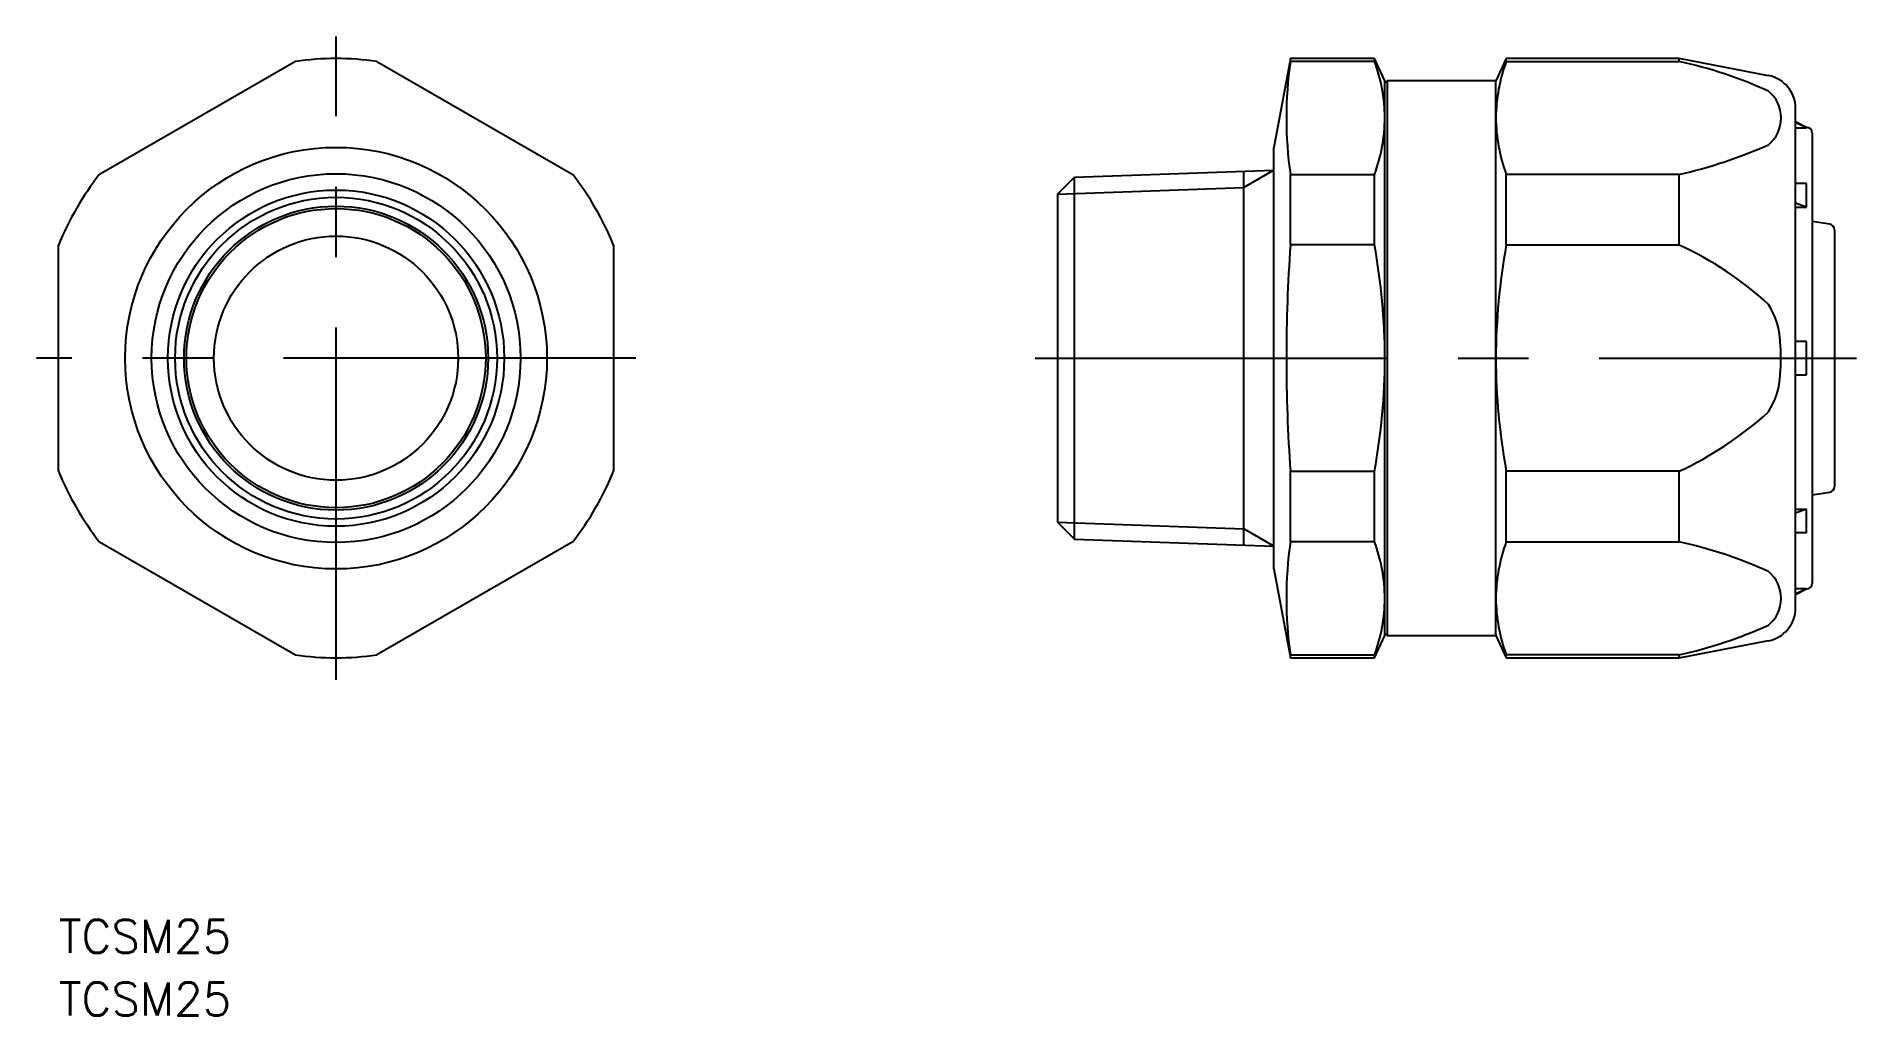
# Model space of a CAD drawing. Extents: x -27 to 137, y -59 to 29.
import ezdxf

# ---------------------------------------------------------------- set-up
doc = ezdxf.new("R2010")
doc.units = 0
doc.linetypes.add('CENTER', pattern=[50.8, 31.75, -6.35, 6.35, -6.35])
doc.layers.get('0').update_dxf_attribs({"linetype": 'CONTINUOUS'})
doc.layers.add('CENTER', color=1, linetype='CENTER')
doc.styles.get("Standard").update_dxf_attribs({"font": 'txt.shx', "height": 3, "bigfont": 'bigfont.shx'})

# ---------------------------------------------------------------- blocks, each defined once
blk = doc.blocks.new('*U5')
at = {"color": 7, "linetype": 'CONTINUOUS'}
blk.add_text('TCSM25', height=3, dxfattribs=at).set_placement((-25, -53.61))
blk = doc.blocks.new('*U6')
at = {"color": 7, "linetype": 'CONTINUOUS'}
blk.add_text('TCSM25', height=3, dxfattribs=at).set_placement((-25, -59.26))

msp = doc.modelspace()

# ---------------------------------------------------------------- linework, layer by layer
at = {"color": 7, "linetype": 'CONTINUOUS'}
for p, q in [((-3.67, 26.75), (-21.33, 16.55)), ((3.67, 26.75), (21.33, 16.55)), ((86, 27), (84.5, 19)), ((93.57, 27), (86, 27)), ((86, 26.75), (86, 27)), ((93.57, 26.75), (86, 26.75)), ((94.5, 25), (93.57, 27)), ((93.57, 26.75), (93.57, 27)), ((105.43, 27), (104.5, 25)), ((121, 27), (105.43, 27)), ((105.43, 26.75), (105.43, 27)), ((105.43, 26.75), (121, 26.75)), ((129.06, 25.46), (121, 27)), ((121, 26.75), (121, 27)), ((94.7, 25), (94.5, 24.8)), ((94.5, 21.65), (94.5, 25)), ((104.5, 25), (94.7, 25)), ((94.7, 25), (94.7, -25)), ((104.5, 21.65), (104.5, 25)), ((94.5, 0), (94.5, 21.65)), ((104.5, 0), (104.5, 21.65)), ((131.5, 0), (131.5, 22.52)), ((132.5, 20.8), (131.5, 21.3)), ((132.5, 20.75), (131.5, 21.25)), ((131.5, 20.75), (132.5, 20.75)), ((132.5, 20.75), (132.5, 20.8)), ((133, 20.3), (133, 0)), ((84.5, -19), (84.5, 19)), ((66.53, 16.32), (84.5, 16.94)), ((81.79, -16.85), (81.79, 16.85)), ((86, 10.2), (86, 16.55)), ((86, 16.55), (93.57, 16.55)), ((93.57, 10.2), (93.57, 16.55)), ((105.43, 10.2), (105.43, 16.55)), ((121, 16.55), (105.43, 16.55)), ((121, 10.2), (121, 16.55)), ((65, 14.78), (66.53, 16.32)), ((65, 14.78), (65, -14.78)), ((66.53, -16.32), (66.53, 16.32)), ((132.5, 15.73), (131.5, 15.73)), ((132.5, 13.61), (132.5, 15.73)), ((132.5, 13.61), (131.5, 13.96)), ((131.5, 13.61), (132.5, 13.61)), ((134.58, 12.07), (133, 12.33)), ((135, 11.58), (135, 0)), ((-25, -10.2), (-25, 10.2)), ((25, 10.2), (25, -10.2)), ((93.57, 10.2), (86, 10.2)), ((105.43, 10.2), (121, 10.2)), ((94.5, -21.65), (94.5, 0)), ((104.5, -21.65), (104.5, 0)), ((132.5, 1.5), (131.5, 1.5)), ((131.5, -22.52), (131.5, 0)), ((132.5, -1.5), (132.5, 1.5)), ((133, 0), (133, -20.3)), ((135, 0), (135, -11.58)), ((131.5, -1.5), (132.5, -1.5)), ((86, -16.55), (86, -10.2)), ((86, -10.2), (93.57, -10.2)), ((93.57, -16.55), (93.57, -10.2)), ((105.43, -16.55), (105.43, -10.2)), ((121, -10.2), (105.43, -10.2)), ((121, -16.55), (121, -10.2)), ((133, -12.33), (134.58, -12.07)), ((131.5, -13.61), (132.5, -13.61)), ((132.5, -13.61), (131.5, -13.96)), ((132.5, -15.73), (132.5, -13.61)), ((65, -14.78), (66.53, -16.32)), ((66.53, -16.32), (84.5, -16.94)), ((132.5, -15.73), (131.5, -15.73)), ((-21.33, -16.55), (-3.67, -26.75)), ((21.33, -16.55), (3.67, -26.75)), ((93.57, -16.55), (86, -16.55)), ((105.43, -16.55), (121, -16.55)), ((84.5, -19), (86, -27)), ((131.5, -20.75), (132.5, -20.75)), ((131.5, -21.25), (132.5, -20.75)), ((131.5, -21.3), (132.5, -20.8)), ((132.5, -20.8), (132.5, -20.75)), ((94.5, -25), (94.5, -21.65)), ((104.5, -25), (104.5, -21.65)), ((93.57, -27), (94.5, -25)), ((94.5, -24.8), (94.7, -25)), ((94.7, -25), (104.5, -25)), ((104.5, -25), (105.43, -27)), ((121, -27), (129.06, -25.46)), ((86, -27), (86, -26.75)), ((86, -26.75), (93.57, -26.75)), ((86, -27), (93.57, -27)), ((93.57, -27), (93.57, -26.75)), ((121, -26.75), (105.43, -26.75)), ((105.43, -27), (105.43, -26.75)), ((105.43, -27), (121, -27)), ((121, -27), (121, -26.75))]:
    msp.add_line(p, q, dxfattribs=at)
at = {"color": 3, "linetype": 'CONTINUOUS'}
for p, q in [((84.5, 16.94), (81.79, 15.37)), ((65, 14.78), (81.79, 15.37)), ((65, -14.78), (81.79, -15.37)), ((84.5, -16.94), (81.79, -15.37))]:
    msp.add_line(p, q, dxfattribs=at)
at = {"color": 7, "linetype": 'CONTINUOUS'}
for radius in [19, 16.62, 14.5, 13.7, 13.48, 11]:
    msp.add_circle((0, 0), radius, dxfattribs=at)
at = {"color": 3, "linetype": 'CONTINUOUS'}
msp.add_circle((0, 0), 15.15, dxfattribs=at)
at = {"color": 7, "linetype": 'CONTINUOUS'}
for centre, radius, start, end in [((0, 0), 27, 82.1916, 97.8084), ((120.8, 21.65), 35.18, 171.6652, 188.3348), ((79.25, 21.5), 15.25, 0.5783, 20.1515), ((119.75, 21.5), 15.25, 159.8484, 179.4218), ((112.49, -12.33), 39.99, 65.5255, 77.7184), ((128.5, 22.52), 3, 0, 79.2157), ((127.05, 21.65), 3.15, 309.6719, 50.3281), ((79.25, 21.81), 15.25, 339.852, 359.4182), ((119.75, 21.81), 15.25, 180.5818, 200.148), ((132.5, 20.3), 0.5, 0, 90), ((111.31, 59.18), 43.71, 282.8018, 293.9542), ((0, 0), 27, 142.1916, 157.8084), ((0, 0), 27, 22.1916, 37.8084), ((134.5, 11.58), 0.5, 0, 80.5377), ((225.68, 0), 140.06, 175.8244, 184.1756), ((35.61, -0.24), 58.89, 0.2376, 10.2128), ((163.39, -0.24), 58.89, 169.7872, 179.7624), ((108.14, -17.9), 30.9, 47.3876, 65.4075), ((123.35, 1.2), 6.77, 2.465, 32.569), ((36.06, 0.2), 58.44, 349.7484, 359.8012), ((162.94, 0.2), 58.44, 180.1987, 190.2517), ((112.95, 0), 17.23, 355.0486, 4.9514), ((123.35, -1.2), 6.77, 327.431, 357.535), ((107.43, 18.97), 32.17, 294.9496, 312.2553), ((0, 0), 27, 202.1916, 217.8084), ((0, 0), 27, 322.1916, 337.8084), ((134.5, -11.58), 0.5, 279.4623, 0), ((120.8, -21.65), 35.18, 171.6652, 188.3348), ((79.25, -21.8), 15.25, 0.5783, 20.1515), ((119.75, -21.8), 15.25, 159.8485, 179.4218), ((112.49, -55.63), 39.99, 65.5255, 77.7184), ((127.05, -21.65), 3.15, 309.6719, 50.3281), ((132.5, -20.3), 0.5, 270, 0), ((79.25, -21.5), 15.25, 339.852, 359.4182), ((119.75, -21.5), 15.25, 180.5817, 200.148), ((128.5, -22.52), 3, 280.7843, 0), ((111.31, 15.87), 43.71, 282.8018, 293.9543), ((0, 0), 27, 262.1916, 277.8084)]:
    msp.add_arc(centre, radius, start, end, dxfattribs=at)
at = {"layer": 'CENTER', "color": 1, "linetype": 'CENTER'}
for p, q in [((0, -29), (0, 29)), ((27, 0), (-27, 0)), ((63, 0), (137, 0))]:
    msp.add_line(p, q, dxfattribs=at)

# ---------------------------------------------------------------- block references
at = {"color": 7, "linetype": 'CONTINUOUS'}
for name in ['*U5', '*U6']:
    msp.add_blockref(name, (0, 0), dxfattribs=at)

doc.saveas('drawing.dxf')
